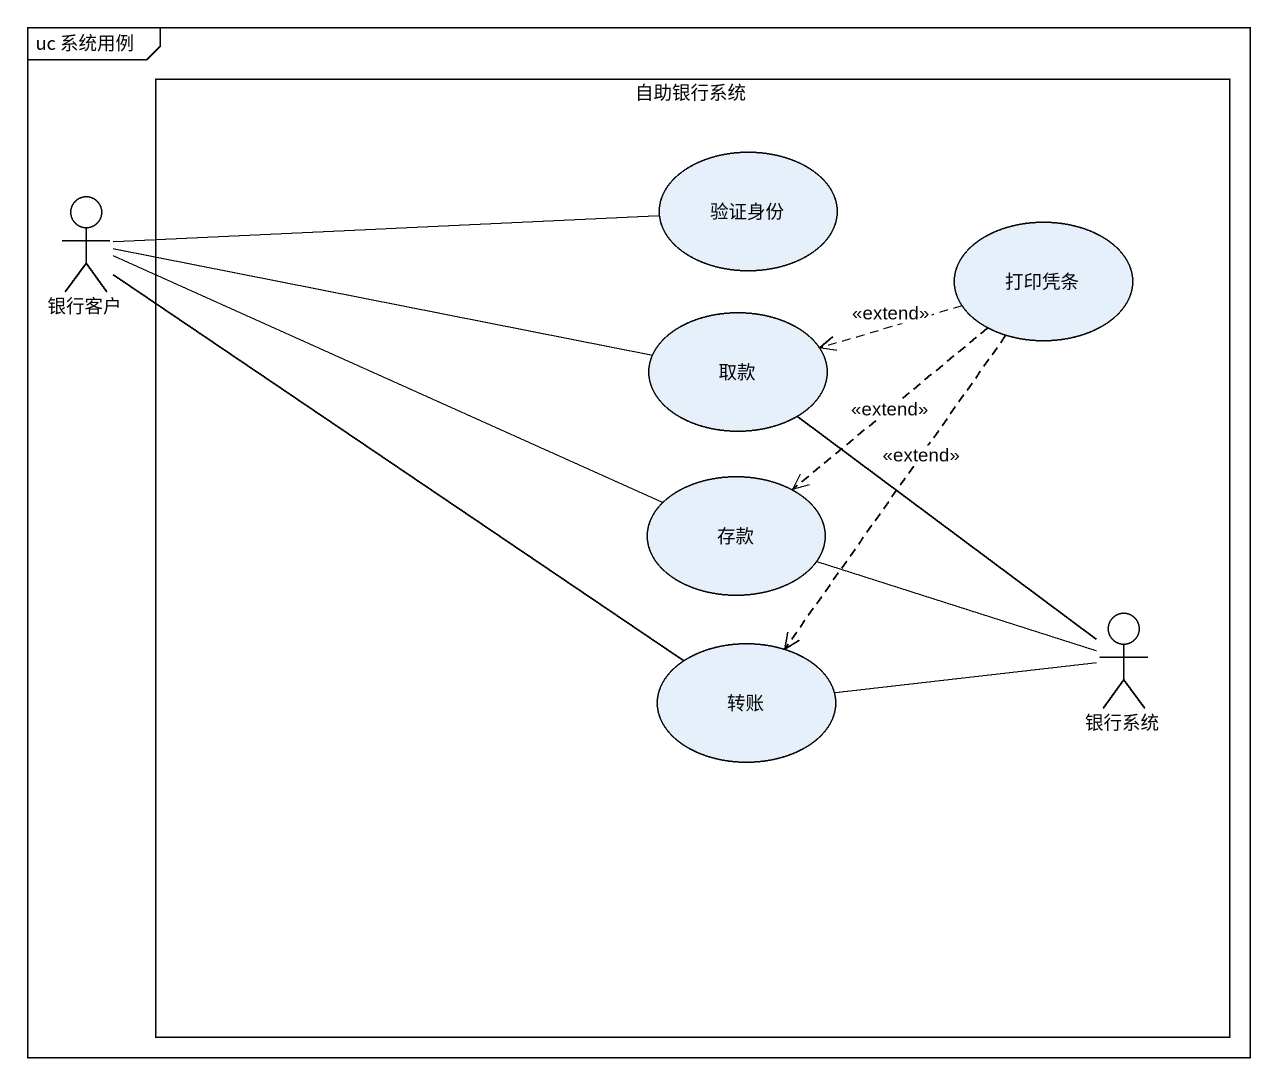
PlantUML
@startuml
mainframe uc 系统用例
rectangle 自助银行系统 {
  usecase 验证身份
  usecase 打印凭条
  usecase 取款
  usecase 存款
  actor 银行系统
  usecase 转账
}
actor 银行客户
银行客户 -right- 验证身份
银行客户 -right- 取款
银行客户 -right- 存款
银行客户 -- 转账
打印凭条 .left.> 取款 : <<extend>>
打印凭条 ..> 存款 : <<extend>>
打印凭条 ..> 转账 : <<extend>>
取款 -- 银行系统
存款 -right- 银行系统
转账 -right- 银行系统
@enduml
